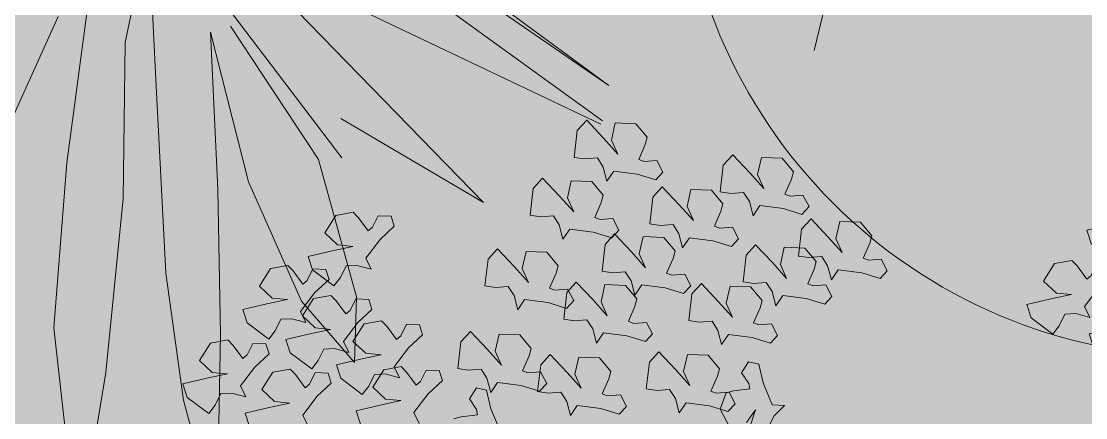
# Model space of a CAD drawing. Header units: metres. Extents: x 8 to 2416, y -346 to 476.
# Drawn here: x 39.452 to 40.593, y 55.268 to 55.693 of the extents above; entities that cross this region are included whole.
import ezdxf
from ezdxf.enums import TextEntityAlignment as Align

# ---------------------------------------------------------------- set-up
doc = ezdxf.new("R2010")
doc.units = ezdxf.units.M
doc.linetypes.add('CONTINU', pattern=[0])
doc.layers.add('A-SECT-IDEN', color=251, linetype='CONTINU', lineweight=9)
doc.layers.add('ARBOLES', color=86, linetype='Continuous', lineweight=0)
doc.layers.add('grama', color=7, linetype='Continuous', lineweight=0, true_color=0x698c45)
doc.styles.add('BOLD', font='timesbd.ttf', dxfattribs={"height": 0.45})

# ---------------------------------------------------------------- blocks, each defined once
blk = doc.blocks.new('A2')
at = {"layer": 'ARBOLES', "color": 87, "true_color": 0x4f6a34, "extrusion": (-5.08599e-09, -1.37735e-08, 1)}
for p, q in [((637.735, -243.423, 0), (665.317, -129.633, 0)), ((763.174, -219.994, 0), (703.471, -141.404, 0)), ((750.421, -187.615, 0), (786.073, -213.79, 0)), ((761, -199.052, 0), (785.54, -216.816, 0)), ((786.073, -213.79, 0), (765.858, -199.854, 0)), ((744.59, -210.101, 0), (746.603, -200.575, 0)), ((746.603, -200.575, 0), (747.198, -212.726, 0)), ((785.405, -217.122, 0), (754.467, -202.399, 0)), ((754.467, -202.399, 0), (775.322, -223.826, 0)), ((741.615, -205.269, 0), (739.584, -220.44, 0)), ((733.455, -219.784, 0), (738.84, -207.876, 0)), ((761.192, -220.137, 0), (753.641, -208.71, 0)), ((752.548, -222.726, 0), (751.92, -209.228, 0)), ((751.92, -209.228, 0), (755.167, -222.061, 0)), ((744.433, -223.484, 0), (744.59, -210.101, 0)), ((747.198, -212.726, 0), (748.076, -229.888, 0)), ((775.322, -223.826, 0), (763.106, -216.633, 0)), ((739.584, -220.44, 0), (738.49, -234.567, 0)), ((764.443, -231.924, 0), (761.192, -220.137, 0)), ((752.769, -235.138, 0), (752.548, -222.726, 0)), ((755.167, -222.061, 0), (759.732, -232.282, 0)), ((742.926, -238.395, 0), (744.433, -223.484, 0)), ((748.076, -229.888, 0), (749.61, -240.772, 0)), ((759.732, -232.282, 0), (764.275, -237.531, 0)), ((764.275, -237.531, 0), (764.443, -231.924, 0)), ((738.49, -234.567, 0), (740.522, -253.153, 0)), ((752.453, -251.511, 0), (752.769, -235.138, 0)), ((740.522, -253.153, 0), (742.926, -238.395, 0)), ((749.61, -240.772, 0), (752.453, -251.511, 0))]:
    blk.add_line(p, q, dxfattribs=at)
blk = doc.blocks.new('TREES')
at = {"layer": 'ARBOLES', "color": 252, "true_color": 0x8da178}
for p, q in [((-0.00358, 0.17531), (-0.01112, 0.1749)), ((0.00101, 0.17078), (-0.00358, 0.17531)), ((-0.02161, 0.17486), (-0.02471, 0.17078)), ((-0.01485, 0.16891), (-0.02161, 0.17486)), ((-0.01112, 0.1749), (-0.01194, 0.16854)), ((-0.02471, 0.17078), (-0.02491, 0.16095)), ((-0.00918, 0.16367), (-0.01485, 0.16891)), ((-0.01194, 0.16854), (-0.00918, 0.16367)), ((-0.00134, 0.16237), (0.00054, 0.16802)), ((0.00054, 0.16802), (0.00101, 0.17078)), ((0.03271, 0.16734), (0.02961, 0.16326)), ((0.03947, 0.16139), (0.03271, 0.16734)), ((0.0432, 0.16738), (0.04237, 0.16102)), ((0.05074, 0.16779), (0.0432, 0.16738)), ((0.05533, 0.16326), (0.05074, 0.16779)), ((-0.02491, 0.16095), (-0.02107, 0.16073)), ((-0.02107, 0.16073), (-0.01644, 0.16153)), ((-0.01644, 0.16153), (-0.014, 0.1584)), ((0.00066, 0.16182), (-0.00134, 0.16237)), ((0.00528, 0.16262), (0.00066, 0.16182)), ((0.00788, 0.15862), (0.00528, 0.16262)), ((0.02961, 0.16326), (0.02941, 0.15343)), ((0.04514, 0.15615), (0.03947, 0.16139)), ((0.04237, 0.16102), (0.04514, 0.15615)), ((0.05297, 0.15485), (0.05486, 0.1605)), ((0.05486, 0.1605), (0.05533, 0.16326)), ((-0.014, 0.1584), (-0.01216, 0.15338)), ((-0.01216, 0.15338), (-0.01, 0.1573)), ((-0.01, 0.1573), (-0.00136, 0.15702)), ((-0.00136, 0.15702), (0.00556, 0.15556)), ((0.00556, 0.15556), (0.00788, 0.15862)), ((-0.03565, 0.15233), (-0.03874, 0.14824)), ((-0.02889, 0.14637), (-0.03565, 0.15233)), ((-0.02516, 0.15237), (-0.02598, 0.146)), ((-0.01762, 0.15277), (-0.02516, 0.15237)), ((-0.01303, 0.14824), (-0.01762, 0.15277)), ((0.00817, 0.15327), (0.00508, 0.14919)), ((0.01493, 0.14732), (0.00817, 0.15327)), ((0.01866, 0.15331), (0.01784, 0.14695)), ((0.0262, 0.15372), (0.01866, 0.15331)), ((0.03079, 0.14919), (0.0262, 0.15372)), ((0.02941, 0.15343), (0.03325, 0.15321)), ((0.03325, 0.15321), (0.03788, 0.15401)), ((0.03788, 0.15401), (0.04032, 0.15089)), ((0.05497, 0.1543), (0.05297, 0.15485)), ((0.0596, 0.1551), (0.05497, 0.1543)), ((0.0622, 0.1511), (0.0596, 0.1551)), ((-0.03874, 0.14824), (-0.03895, 0.13841)), ((-0.01349, 0.14549), (-0.01303, 0.14824)), ((0.00508, 0.14919), (0.00487, 0.13936)), ((0.03033, 0.14643), (0.03079, 0.14919)), ((0.04032, 0.15089), (0.04215, 0.14586)), ((0.04215, 0.14586), (0.04432, 0.14978)), ((0.04432, 0.14978), (0.05296, 0.1495)), ((0.05296, 0.1495), (0.05988, 0.14804)), ((0.05988, 0.14804), (0.0622, 0.1511)), ((-0.02321, 0.14113), (-0.02889, 0.14637)), ((-0.02598, 0.146), (-0.02321, 0.14113)), ((-0.01538, 0.13983), (-0.01349, 0.14549)), ((0.02061, 0.14208), (0.01493, 0.14732)), ((0.01784, 0.14695), (0.02061, 0.14208)), ((0.02844, 0.14078), (0.03033, 0.14643)), ((0.06337, 0.1467), (0.06028, 0.14261)), ((0.07013, 0.14075), (0.06337, 0.1467)), ((0.07386, 0.14674), (0.07304, 0.14037)), ((0.0814, 0.14715), (0.07386, 0.14674)), ((0.08599, 0.14262), (0.0814, 0.14715)), ((-0.00875, 0.14008), (-0.01338, 0.13928)), ((-0.00616, 0.13608), (-0.00875, 0.14008)), ((0.03044, 0.14023), (0.02844, 0.14078)), ((0.03507, 0.14103), (0.03044, 0.14023)), ((0.03766, 0.13703), (0.03507, 0.14103)), ((0.06028, 0.14261), (0.06008, 0.13278)), ((0.07581, 0.13551), (0.07013, 0.14075)), ((0.07304, 0.14037), (0.07581, 0.13551)), ((0.08553, 0.13986), (0.08599, 0.14262)), ((-0.03895, 0.13841), (-0.0351, 0.1382)), ((-0.0351, 0.1382), (-0.03048, 0.139)), ((-0.03048, 0.139), (-0.02803, 0.13587)), ((-0.01338, 0.13928), (-0.01538, 0.13983)), ((0.00487, 0.13936), (0.00872, 0.13914)), ((0.00872, 0.13914), (0.01334, 0.13994)), ((0.01334, 0.13994), (0.01579, 0.13681)), ((0.01579, 0.13681), (0.01762, 0.13179)), ((0.03535, 0.13397), (0.03766, 0.13703)), ((0.08364, 0.13421), (0.08553, 0.13986)), ((-0.10343, 0.13343), (-0.10965, 0.13172)), ((-0.10127, 0.13165), (-0.10343, 0.13343)), ((-0.09422, 0.13305), (-0.09584, 0.12864)), ((-0.08946, 0.1333), (-0.09422, 0.13305)), ((-0.08797, 0.12976), (-0.08946, 0.1333)), ((-0.02803, 0.13587), (-0.0262, 0.13084)), ((-0.0262, 0.13084), (-0.02404, 0.13476)), ((-0.02404, 0.13476), (-0.01539, 0.13448)), ((-0.01539, 0.13448), (-0.00847, 0.13303)), ((-0.00759, 0.13449), (-0.01069, 0.1304)), ((-0.00847, 0.13303), (-0.00616, 0.13608)), ((-0.00083, 0.12853), (-0.00759, 0.13449)), ((0.0029, 0.13452), (0.00207, 0.12816)), ((0.01044, 0.13493), (0.0029, 0.13452)), ((0.01502, 0.1304), (0.01044, 0.13493)), ((0.01762, 0.13179), (0.01978, 0.13571)), ((0.01978, 0.13571), (0.02843, 0.13543)), ((0.02843, 0.13543), (0.03535, 0.13397)), ((0.04409, 0.13543), (0.04099, 0.13135)), ((0.05085, 0.12948), (0.04409, 0.13543)), ((0.05458, 0.13547), (0.05376, 0.12911)), ((0.06212, 0.13588), (0.05458, 0.13547)), ((0.06008, 0.13278), (0.06392, 0.13257)), ((0.06671, 0.13135), (0.06212, 0.13588)), ((0.06392, 0.13257), (0.06855, 0.13337)), ((0.06855, 0.13337), (0.07099, 0.13024)), ((0.08564, 0.13366), (0.08364, 0.13421)), ((0.09027, 0.13446), (0.08564, 0.13366)), ((0.09286, 0.13046), (0.09027, 0.13446)), ((-0.10965, 0.13172), (-0.11306, 0.12498)), ((-0.09732, 0.12719), (-0.10127, 0.13165)), ((-0.09584, 0.12864), (-0.09732, 0.12719)), ((-0.0927, 0.1245), (-0.08797, 0.12976)), ((-0.01069, 0.1304), (-0.01089, 0.12057)), ((0.00484, 0.12329), (-0.00083, 0.12853)), ((0.01456, 0.12764), (0.01502, 0.1304)), ((0.04099, 0.13135), (0.04079, 0.12152)), ((0.05652, 0.12424), (0.05085, 0.12948)), ((0.05376, 0.12911), (0.05652, 0.12424)), ((0.06436, 0.12294), (0.06624, 0.12859)), ((0.06624, 0.12859), (0.06671, 0.13135)), ((0.07099, 0.13024), (0.07282, 0.12521)), ((0.07282, 0.12521), (0.07499, 0.12914)), ((0.07499, 0.12914), (0.08363, 0.12886)), ((0.08363, 0.12886), (0.09055, 0.1274)), ((0.09055, 0.1274), (0.09286, 0.13046)), ((-0.11306, 0.12498), (-0.10796, 0.12109)), ((-0.09726, 0.11716), (-0.0927, 0.1245)), ((-0.04966, 0.12511), (-0.05276, 0.12102)), ((-0.0429, 0.11916), (-0.04966, 0.12511)), ((-0.03917, 0.12515), (-0.04, 0.11878)), ((-0.03163, 0.12556), (-0.03917, 0.12515)), ((-0.02704, 0.12103), (-0.03163, 0.12556)), ((0.00207, 0.12816), (0.00484, 0.12329)), ((0.01267, 0.12199), (0.01456, 0.12764)), ((-0.10236, 0.12105), (-0.10974, 0.11876)), ((-0.10796, 0.12109), (-0.10236, 0.12105)), ((-0.05276, 0.12102), (-0.05296, 0.11119)), ((-0.02751, 0.11827), (-0.02704, 0.12103)), ((-0.01089, 0.12057), (-0.00705, 0.12035)), ((-0.00705, 0.12035), (-0.00242, 0.12116)), ((-0.00242, 0.12116), (0.00002, 0.11803)), ((0.01467, 0.12144), (0.01267, 0.12199)), ((0.0193, 0.12224), (0.01467, 0.12144)), ((0.02189, 0.11824), (0.0193, 0.12224)), ((0.04079, 0.12152), (0.04463, 0.1213)), ((0.04463, 0.1213), (0.04926, 0.1221)), ((0.04926, 0.1221), (0.0517, 0.11897)), ((0.06636, 0.12239), (0.06436, 0.12294)), ((0.07098, 0.12319), (0.06636, 0.12239)), ((0.07358, 0.11919), (0.07098, 0.12319)), ((-0.10974, 0.11876), (-0.11827, 0.11588)), ((-0.09494, 0.11332), (-0.09726, 0.11716)), ((-0.03723, 0.11392), (-0.0429, 0.11916)), ((-0.04, 0.11878), (-0.03723, 0.11392)), ((-0.0294, 0.11262), (-0.02751, 0.11827)), ((0.00002, 0.11803), (0.00185, 0.113)), ((0.00185, 0.113), (0.00402, 0.11692)), ((0.00402, 0.11692), (0.01266, 0.11664)), ((0.01958, 0.11519), (0.02189, 0.11824)), ((0.02569, 0.11947), (0.02259, 0.11538)), ((0.03245, 0.11351), (0.02569, 0.11947)), ((0.03618, 0.11951), (0.03536, 0.11314)), ((0.04372, 0.11991), (0.03618, 0.11951)), ((0.04831, 0.11538), (0.04372, 0.11991)), ((0.0517, 0.11897), (0.05354, 0.11394)), ((0.05354, 0.11394), (0.0557, 0.11787)), ((0.0557, 0.11787), (0.06434, 0.11759)), ((0.06434, 0.11759), (0.07126, 0.11613)), ((0.07126, 0.11613), (0.07358, 0.11919)), ((-0.11827, 0.11588), (-0.11628, 0.11116)), ((-0.10577, 0.10929), (-0.10414, 0.11369)), ((-0.10414, 0.11369), (-0.10021, 0.11425)), ((-0.10021, 0.11425), (-0.09494, 0.11332)), ((-0.02277, 0.11287), (-0.0274, 0.11207)), ((-0.01986, 0.11572), (-0.02296, 0.11163)), ((-0.02017, 0.10887), (-0.02277, 0.11287)), ((-0.0131, 0.10977), (-0.01986, 0.11572)), ((-0.00937, 0.11576), (-0.01019, 0.10939)), ((-0.00183, 0.11616), (-0.00937, 0.11576)), ((0.00276, 0.11163), (-0.00183, 0.11616)), ((0.01266, 0.11664), (0.01958, 0.11519)), ((0.02259, 0.11538), (0.02239, 0.10555)), ((0.03812, 0.10827), (0.03245, 0.11351)), ((0.03536, 0.11314), (0.03812, 0.10827)), ((0.04784, 0.11263), (0.04831, 0.11538)), ((-0.13157, 0.11013), (-0.13498, 0.10339)), ((-0.12535, 0.11184), (-0.13157, 0.11013)), ((-0.12319, 0.11006), (-0.12535, 0.11184)), ((-0.11924, 0.1056), (-0.12319, 0.11006)), ((-0.11614, 0.11146), (-0.11776, 0.10705)), ((-0.11628, 0.11116), (-0.10787, 0.10607)), ((-0.11138, 0.11171), (-0.11614, 0.11146)), ((-0.10989, 0.10817), (-0.11138, 0.11171)), ((-0.10787, 0.10607), (-0.10577, 0.10929)), ((-0.05296, 0.11119), (-0.04912, 0.11098)), ((-0.04912, 0.11098), (-0.04449, 0.11178)), ((-0.04449, 0.11178), (-0.04205, 0.10865)), ((-0.0274, 0.11207), (-0.0294, 0.11262)), ((-0.02296, 0.11163), (-0.02316, 0.1018)), ((-0.00743, 0.10452), (-0.0131, 0.10977)), ((-0.01019, 0.10939), (-0.00743, 0.10452)), ((0.00041, 0.10322), (0.00229, 0.10888)), ((0.00229, 0.10888), (0.00276, 0.11163)), ((0.04596, 0.10697), (0.04784, 0.11263)), ((-0.11776, 0.10705), (-0.11924, 0.1056)), ((-0.11462, 0.10291), (-0.10989, 0.10817)), ((-0.04205, 0.10865), (-0.04022, 0.10362)), ((-0.04022, 0.10362), (-0.03805, 0.10755)), ((-0.03805, 0.10755), (-0.02941, 0.10727)), ((-0.02941, 0.10727), (-0.02249, 0.10581)), ((-0.02249, 0.10581), (-0.02017, 0.10887)), ((0.02239, 0.10555), (0.02623, 0.10534)), ((0.02623, 0.10534), (0.03086, 0.10614)), ((0.03086, 0.10614), (0.0333, 0.10301)), ((0.04795, 0.10642), (0.04596, 0.10697)), ((0.05258, 0.10722), (0.04795, 0.10642)), ((0.05518, 0.10322), (0.05258, 0.10722)), ((-0.13498, 0.10339), (-0.12988, 0.0995)), ((-0.11918, 0.09557), (-0.11462, 0.10291)), ((-0.10869, 0.10246), (-0.11491, 0.10075)), ((-0.10654, 0.10068), (-0.10869, 0.10246)), ((-0.09949, 0.10209), (-0.10111, 0.09768)), ((-0.09473, 0.10233), (-0.09949, 0.10209)), ((-0.09324, 0.0988), (-0.09473, 0.10233)), ((-0.02316, 0.1018), (-0.01932, 0.10159)), ((-0.01932, 0.10159), (-0.01469, 0.10239)), ((-0.01469, 0.10239), (-0.01225, 0.09926)), ((0.0024, 0.10267), (0.00041, 0.10322)), ((0.00703, 0.10347), (0.0024, 0.10267)), ((0.00963, 0.09947), (0.00703, 0.10347)), ((0.0333, 0.10301), (0.03514, 0.09798)), ((0.03514, 0.09798), (0.0373, 0.1019)), ((0.0373, 0.1019), (0.04594, 0.10162)), ((0.04594, 0.10162), (0.05286, 0.10017)), ((0.05286, 0.10017), (0.05518, 0.10322)), ((-0.12428, 0.09946), (-0.13166, 0.09717)), ((-0.12988, 0.0995), (-0.12428, 0.09946)), ((-0.11491, 0.10075), (-0.11833, 0.09402)), ((-0.10259, 0.09622), (-0.10654, 0.10068)), ((-0.10111, 0.09768), (-0.10259, 0.09622)), ((-0.09796, 0.09354), (-0.09324, 0.0988)), ((-0.01225, 0.09926), (-0.01041, 0.09423)), ((-0.01041, 0.09423), (-0.00825, 0.09816)), ((-0.00825, 0.09816), (0.00039, 0.09787)), ((0.00039, 0.09787), (0.00731, 0.09642)), ((0.00731, 0.09642), (0.00963, 0.09947)), ((-0.13166, 0.09717), (-0.14019, 0.09429)), ((-0.14019, 0.09429), (-0.1382, 0.08957)), ((-0.11686, 0.09173), (-0.11918, 0.09557)), ((-0.11833, 0.09402), (-0.11323, 0.09013)), ((-0.10253, 0.08619), (-0.09796, 0.09354)), ((-0.08941, 0.09494), (-0.09563, 0.09324)), ((-0.08726, 0.09316), (-0.08941, 0.09494)), ((-0.08021, 0.09457), (-0.08183, 0.09016)), ((-0.07545, 0.09481), (-0.08021, 0.09457)), ((-0.07396, 0.09128), (-0.07545, 0.09481)), ((-0.05666, 0.09413), (-0.05976, 0.09004)), ((-0.0499, 0.08818), (-0.05666, 0.09413)), ((-0.04617, 0.09417), (-0.04699, 0.0878)), ((-0.03863, 0.09457), (-0.04617, 0.09417)), ((-0.03404, 0.09004), (-0.03863, 0.09457)), ((0.03059, 0.09363), (0.02305, 0.09322)), ((0.03517, 0.08909), (0.03059, 0.09363)), ((-0.1382, 0.08957), (-0.12979, 0.08448)), ((-0.12768, 0.0877), (-0.12606, 0.0921)), ((-0.12606, 0.0921), (-0.12213, 0.09266)), ((-0.12213, 0.09266), (-0.11686, 0.09173)), ((-0.10763, 0.09009), (-0.11501, 0.08779)), ((-0.11323, 0.09013), (-0.10763, 0.09009)), ((-0.09563, 0.09324), (-0.09905, 0.0865)), ((-0.0833, 0.0887), (-0.08726, 0.09316)), ((-0.08183, 0.09016), (-0.0833, 0.0887)), ((-0.07868, 0.08602), (-0.07396, 0.09128)), ((-0.05976, 0.09004), (-0.05996, 0.08021)), ((-0.03451, 0.08729), (-0.03404, 0.09004)), ((0.01256, 0.09318), (0.00946, 0.08909)), ((0.01932, 0.08723), (0.01256, 0.09318)), ((0.02305, 0.09322), (0.02222, 0.08685)), ((0.04553, 0.09265), (0.04337, 0.0884)), ((0.04934, 0.09217), (0.04553, 0.09265)), ((0.05154, 0.08545), (0.04934, 0.09217)), ((-0.12979, 0.08448), (-0.12768, 0.0877)), ((-0.11501, 0.08779), (-0.12354, 0.08492)), ((-0.10021, 0.08235), (-0.10253, 0.08619)), ((-0.09905, 0.0865), (-0.09394, 0.08261)), ((-0.08324, 0.07867), (-0.07868, 0.08602)), ((-0.04423, 0.08293), (-0.0499, 0.08818)), ((-0.04699, 0.0878), (-0.04423, 0.08293)), ((-0.03639, 0.08163), (-0.03451, 0.08729)), ((-0.02688, 0.08848), (-0.02998, 0.0844)), ((-0.02012, 0.08253), (-0.02688, 0.08848)), ((-0.01639, 0.08852), (-0.01721, 0.08216)), ((-0.00885, 0.08893), (-0.01639, 0.08852)), ((-0.00426, 0.0844), (-0.00885, 0.08893)), ((0.00946, 0.08909), (0.00926, 0.07926)), ((0.02499, 0.08198), (0.01932, 0.08723)), ((0.02222, 0.08685), (0.02499, 0.08198)), ((0.03282, 0.08069), (0.03471, 0.08634)), ((0.03471, 0.08634), (0.03517, 0.08909)), ((0.04337, 0.0884), (0.04638, 0.08479)), ((-0.14461, 0.08275), (-0.15083, 0.08104)), ((-0.14246, 0.08097), (-0.14461, 0.08275)), ((-0.13541, 0.08237), (-0.13703, 0.07796)), ((-0.13065, 0.08262), (-0.13541, 0.08237)), ((-0.12916, 0.07909), (-0.13065, 0.08262)), ((-0.12354, 0.08492), (-0.12155, 0.08019)), ((-0.11103, 0.07832), (-0.10941, 0.08273)), ((-0.10941, 0.08273), (-0.10548, 0.08328)), ((-0.10548, 0.08328), (-0.10021, 0.08235)), ((-0.08835, 0.08257), (-0.09572, 0.08028)), ((-0.09394, 0.08261), (-0.08835, 0.08257)), ((-0.02977, 0.08188), (-0.0344, 0.08108)), ((-0.02998, 0.0844), (-0.03018, 0.07457)), ((-0.02717, 0.07788), (-0.02977, 0.08188)), ((-0.01445, 0.07729), (-0.02012, 0.08253)), ((-0.01721, 0.08216), (-0.01445, 0.07729)), ((-0.00472, 0.08164), (-0.00426, 0.0844)), ((0.0469, 0.08279), (0.04106, 0.08159)), ((0.04638, 0.08479), (0.0469, 0.08279)), ((0.05561, 0.07782), (0.05154, 0.08545)), ((-0.15083, 0.08104), (-0.15425, 0.07431)), ((-0.13851, 0.07651), (-0.14246, 0.08097)), ((-0.13703, 0.07796), (-0.13851, 0.07651)), ((-0.13388, 0.07382), (-0.12916, 0.07909)), ((-0.12155, 0.08019), (-0.11314, 0.0751)), ((-0.11314, 0.0751), (-0.11103, 0.07832)), ((-0.09572, 0.08028), (-0.10426, 0.0774)), ((-0.08066, 0.07898), (-0.08688, 0.07727)), ((-0.08093, 0.07484), (-0.08324, 0.07867)), ((-0.07851, 0.0772), (-0.08066, 0.07898)), ((-0.07146, 0.0786), (-0.07308, 0.07419)), ((-0.0667, 0.07885), (-0.07146, 0.0786)), ((-0.06521, 0.07532), (-0.0667, 0.07885)), ((-0.05996, 0.08021), (-0.05612, 0.08)), ((-0.05612, 0.08), (-0.05149, 0.0808)), ((-0.05149, 0.0808), (-0.04905, 0.07767)), ((-0.0344, 0.08108), (-0.03639, 0.08163)), ((-0.02949, 0.07483), (-0.02717, 0.07788)), ((-0.00661, 0.07599), (-0.00472, 0.08164)), ((0.00926, 0.07926), (0.0131, 0.07905)), ((0.0131, 0.07905), (0.01773, 0.07985)), ((0.01773, 0.07985), (0.02017, 0.07672)), ((0.03482, 0.08013), (0.03282, 0.08069)), ((0.03945, 0.08094), (0.03482, 0.08013)), ((0.03844, 0.08062), (0.03681, 0.07438)), ((0.04106, 0.08159), (0.03844, 0.08062)), ((0.04205, 0.07694), (0.03945, 0.08094)), ((0.0601, 0.07791), (0.05561, 0.07782)), ((0.05666, 0.07381), (0.0601, 0.07791)), ((-0.15425, 0.07431), (-0.14915, 0.07041)), ((-0.12096, 0.07428), (-0.12718, 0.07257)), ((-0.11881, 0.0725), (-0.12096, 0.07428)), ((-0.11176, 0.0739), (-0.11338, 0.0695)), ((-0.107, 0.07415), (-0.11176, 0.0739)), ((-0.10551, 0.07062), (-0.107, 0.07415)), ((-0.10426, 0.0774), (-0.10227, 0.07267)), ((-0.09175, 0.0708), (-0.09013, 0.07521)), ((-0.08688, 0.07727), (-0.0903, 0.07054)), ((-0.09013, 0.07521), (-0.0862, 0.07576)), ((-0.0862, 0.07576), (-0.08093, 0.07484)), ((-0.07456, 0.07274), (-0.07851, 0.0772)), ((-0.07308, 0.07419), (-0.07456, 0.07274)), ((-0.06993, 0.07005), (-0.06521, 0.07532)), ((-0.0526, 0.07388), (-0.05477, 0.06963)), ((-0.0488, 0.0734), (-0.0526, 0.07388)), ((-0.04905, 0.07767), (-0.04722, 0.07264)), ((-0.04722, 0.07264), (-0.04505, 0.07657)), ((-0.04505, 0.07657), (-0.03641, 0.07628)), ((-0.03641, 0.07628), (-0.02949, 0.07483)), ((-0.03018, 0.07457), (-0.02634, 0.07435)), ((-0.02634, 0.07435), (-0.02171, 0.07515)), ((-0.02171, 0.07515), (-0.01926, 0.07202)), ((-0.00461, 0.07544), (-0.00661, 0.07599)), ((0.00002, 0.07624), (-0.00461, 0.07544)), ((0.00261, 0.07224), (0.00002, 0.07624)), ((0.02017, 0.07672), (0.022, 0.07169)), ((0.022, 0.07169), (0.02417, 0.07562)), ((0.02417, 0.07562), (0.03281, 0.07534)), ((0.03281, 0.07534), (0.03973, 0.07388)), ((0.03681, 0.07438), (0.04093, 0.06805)), ((0.03973, 0.07388), (0.04205, 0.07694)), ((0.04686, 0.07052), (0.04969, 0.07535)), ((0.04969, 0.07535), (0.04799, 0.06782)), ((-0.14355, 0.07037), (-0.15093, 0.06808)), ((-0.14915, 0.07041), (-0.14355, 0.07037)), ((-0.13844, 0.06648), (-0.13388, 0.07382)), ((-0.12718, 0.07257), (-0.1306, 0.06584)), ((-0.11486, 0.06804), (-0.11881, 0.0725)), ((-0.11023, 0.06535), (-0.10551, 0.07062)), ((-0.10227, 0.07267), (-0.09385, 0.06758)), ((-0.09385, 0.06758), (-0.09175, 0.0708)), ((-0.0903, 0.07054), (-0.0852, 0.06664)), ((-0.07449, 0.06271), (-0.06993, 0.07005)), ((-0.0466, 0.06668), (-0.0488, 0.0734)), ((-0.01926, 0.07202), (-0.01743, 0.06699)), ((-0.01743, 0.06699), (-0.01527, 0.07092)), ((-0.01527, 0.07092), (-0.00663, 0.07064)), ((-0.00663, 0.07064), (0.00029, 0.06918)), ((0.00029, 0.06918), (0.00261, 0.07224)), ((0.05517, 0.07013), (0.05666, 0.07381)), ((-0.15093, 0.06808), (-0.15946, 0.0652)), ((-0.13613, 0.06264), (-0.13844, 0.06648)), ((-0.11338, 0.0695), (-0.11486, 0.06804)), ((-0.0796, 0.0666), (-0.08697, 0.06431)), ((-0.0852, 0.06664), (-0.0796, 0.0666)), ((-0.05477, 0.06963), (-0.05176, 0.06602)), ((-0.04252, 0.05906), (-0.0466, 0.06668)), ((-0.15946, 0.0652), (-0.15747, 0.06048)), ((-0.14695, 0.05861), (-0.14533, 0.06302)), ((-0.14533, 0.06302), (-0.1414, 0.06357)), ((-0.1414, 0.06357), (-0.13613, 0.06264)), ((-0.1306, 0.06584), (-0.1255, 0.06194)), ((-0.1148, 0.05801), (-0.11023, 0.06535)), ((-0.08697, 0.06431), (-0.09551, 0.06143)), ((-0.07218, 0.05887), (-0.07449, 0.06271)), ((-0.05708, 0.06282), (-0.0597, 0.06185)), ((-0.05124, 0.06402), (-0.05708, 0.06282)), ((-0.05176, 0.06602), (-0.05124, 0.06402)), ((-0.15747, 0.06048), (-0.14906, 0.05539)), ((-0.14906, 0.05539), (-0.14695, 0.05861)), ((-0.12728, 0.05961), (-0.13581, 0.05674)), ((-0.1199, 0.0619), (-0.12728, 0.05961)), ((-0.1255, 0.06194), (-0.1199, 0.0619)), ((-0.09551, 0.06143), (-0.09352, 0.05671)), ((-0.13581, 0.05674), (-0.13382, 0.05201)), ((-0.11248, 0.05417), (-0.1148, 0.05801))]:
    blk.add_line(p, q, dxfattribs=at)
blk = doc.blocks.new('SEC-TAG-LEFT')
at = {"layer": 'A-SECT-IDEN'}
blk.add_circle((0, 0), 0.08, dxfattribs=at)
at = {"layer": 'A-SECT-IDEN', "color": 122, "style": 'BOLD'}
for tag, p in [('REF.#', (0.00006, 0.01499)), ('SHT.#', (0.00319, -0.03993))]:
    blk.add_attdef(tag, text='', height=0.025, dxfattribs=at).set_placement(p, align=Align.CENTER)

msp = doc.modelspace()

# ---------------------------------------------------------------- hatches: boundary and pattern name
at = {"layer": 'grama', "transparency": 33554495}
h = msp.add_hatch(color=256, dxfattribs=at)
h.dxf.hatch_style = 1
edge = h.paths.add_edge_path()
edge.add_line((80.8091, 57.9566), (21.0607, 57.947))
edge.add_line((21.0607, 57.947), (21.0385, 56.947))
edge.add_line((21.0385, 56.947), (37.3509, 56.9496))
edge.add_arc((37.351, 56.3496), 0.6, 0.0092, 90.0092, ccw=False)
edge.add_line((37.951, 56.3497), (37.9514, 53.9497))
edge.add_arc((37.3514, 53.9496), 0.6, -89.9908, 0.0092, ccw=False)
edge.add_line((37.3515, 53.3496), (36.0515, 53.3494))
edge.add_arc((36.0515, 53.0494), 0.3, 90.0092, 180.0139)
edge.add_line((35.7515, 53.0493), (35.7516, 52.9481))
edge.add_line((35.7516, 52.9481), (52.3266, 52.9536))
edge.add_line((52.3266, 52.9536), (52.3266, 53.2536))
edge.add_line((52.3266, 53.2536), (62.2016, 53.2536))
edge.add_line((62.2016, 53.2536), (62.2016, 47.4481))
edge.add_line((62.2016, 47.4481), (63.2016, 47.4481))
edge.add_line((63.2016, 47.4481), (63.2016, 53.2549))
edge.add_line((63.2016, 53.2549), (70.7634, 53.2529))
edge.add_line((70.7634, 53.2529), (70.7634, 47.7461))
edge.add_line((70.7634, 47.7461), (71.3634, 47.7481))
edge.add_line((71.3634, 47.7481), (71.3634, 38.1618))
edge.add_line((71.3634, 38.1618), (70.7634, 38.1624))
edge.add_line((70.7634, 38.1624), (70.7634, 32.6542))
edge.add_line((70.7634, 32.6542), (63.2016, 32.6549))
edge.add_line((63.2016, 32.6549), (63.2016, 38.459))
edge.add_line((63.2016, 38.459), (62.2016, 38.459))
edge.add_line((62.2016, 38.459), (62.1891, 32.6536))
edge.add_line((62.1891, 32.6536), (52.3266, 32.6536))
edge.add_line((52.3266, 32.6536), (52.3266, 32.9536))
edge.add_line((52.3266, 32.9536), (27.9516, 32.959))
edge.add_line((27.9516, 32.959), (27.9516, 39.359))
edge.add_line((27.9516, 39.359), (26.8226, 39.359))
edge.add_line((26.8226, 39.359), (26.8226, 40.259))
edge.add_line((26.8226, 40.259), (26.4226, 40.259))
edge.add_line((26.4226, 40.259), (26.4226, 45.6481))
edge.add_line((26.4226, 45.6481), (26.8226, 45.6481))
edge.add_line((26.8226, 45.6481), (26.8226, 46.5481))
edge.add_line((26.8226, 46.5481), (27.9516, 46.5481))
edge.add_line((27.9516, 46.5481), (27.9516, 52.9481))
edge.add_line((27.9516, 52.9481), (28.1515, 52.9481))
edge.add_line((28.1515, 52.9481), (28.1515, 53.0481))
edge.add_arc((27.8515, 53.0481), 0.3, 0.0092, 90.0092)
edge.add_line((27.8515, 53.3481), (25.1634, 53.3476))
edge.add_arc((25.1635, 52.5476), 0.8, 90.0092, 198.7971)
edge.add_arc((-3.0236, 42.9535), 28.9752, -26.20209, 18.79711, ccw=False)
edge.add_arc((21.1796, 31.043), 2, 270, 333.7979, ccw=False)
edge.add_line((21.1796, 29.043), (20.4196, 29.043))
edge.add_line((20.4196, 29.043), (20.3955, 27.9576))
edge.add_line((20.3955, 27.9576), (80.305, 27.9575))
edge.add_line((80.305, 27.9575), (80.8091, 57.9566))

# ---------------------------------------------------------------- block references
at = {"layer": 'A-SECT-IDEN', "extrusion": (4.93408e-08, 2.64441e-07, 1), "xscale": -7.031250000000039, "yscale": 7.031250000000039, "zscale": 7.031250000000021, "rotation": 5.493879751128362e-06}
msp.add_blockref('SEC-TAG-LEFT', (40.7194, 55.8957, 0), dxfattribs=at)
at = {"layer": 'ARBOLES', "xscale": 0.0125, "yscale": 0.0125, "zscale": 0.0125}
for p in [(32.33, 58.704, 0), (30.2555, 58.2962, 0)]:
    msp.add_blockref('A2', p, dxfattribs=at)
at = {"layer": 'ARBOLES', "xscale": 2.935254890295517, "yscale": 2.935254890295517, "zscale": 2.935254890295517, "rotation": 354.6252016265699}
for p in [(40.9779, 55.1546), (40.0729, 55.0695, 0)]:
    msp.add_blockref('TREES', p, dxfattribs=at)

doc.saveas('drawing.dxf')
